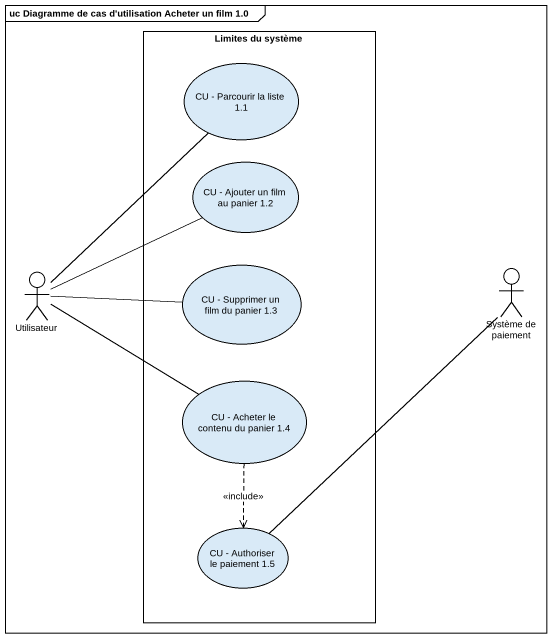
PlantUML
@startuml
mainframe uc Diagramme de cas d'utilisation Acheter un film 1.0
rectangle "Limites du système" as Limites_du_système {
  usecase "CU - Parcourir la liste 1.1" as CU_Parcourir_la_liste_1_1
  usecase "CU - Ajouter un film au panier 1.2" as CU_Ajouter_un_film_au
  usecase "CU - Supprimer un film du panier 1.3" as CU_Supprimer_un_film_du
  usecase "CU - Acheter le contenu du panier 1.4" as CU_Acheter_le_contenu_du
  usecase "CU - Authoriser le paiement 1.5" as CU_Authoriser_le_paiement_1
}
actor Utilisateur
actor "Système de paiement" as Système_de_paiement
Utilisateur -up- CU_Parcourir_la_liste_1_1
Utilisateur -right- CU_Ajouter_un_film_au
Utilisateur -right- CU_Supprimer_un_film_du
Utilisateur -right- CU_Acheter_le_contenu_du
CU_Acheter_le_contenu_du ..> CU_Authoriser_le_paiement_1 : <<include>>
CU_Authoriser_le_paiement_1 -up- Système_de_paiement
@enduml
